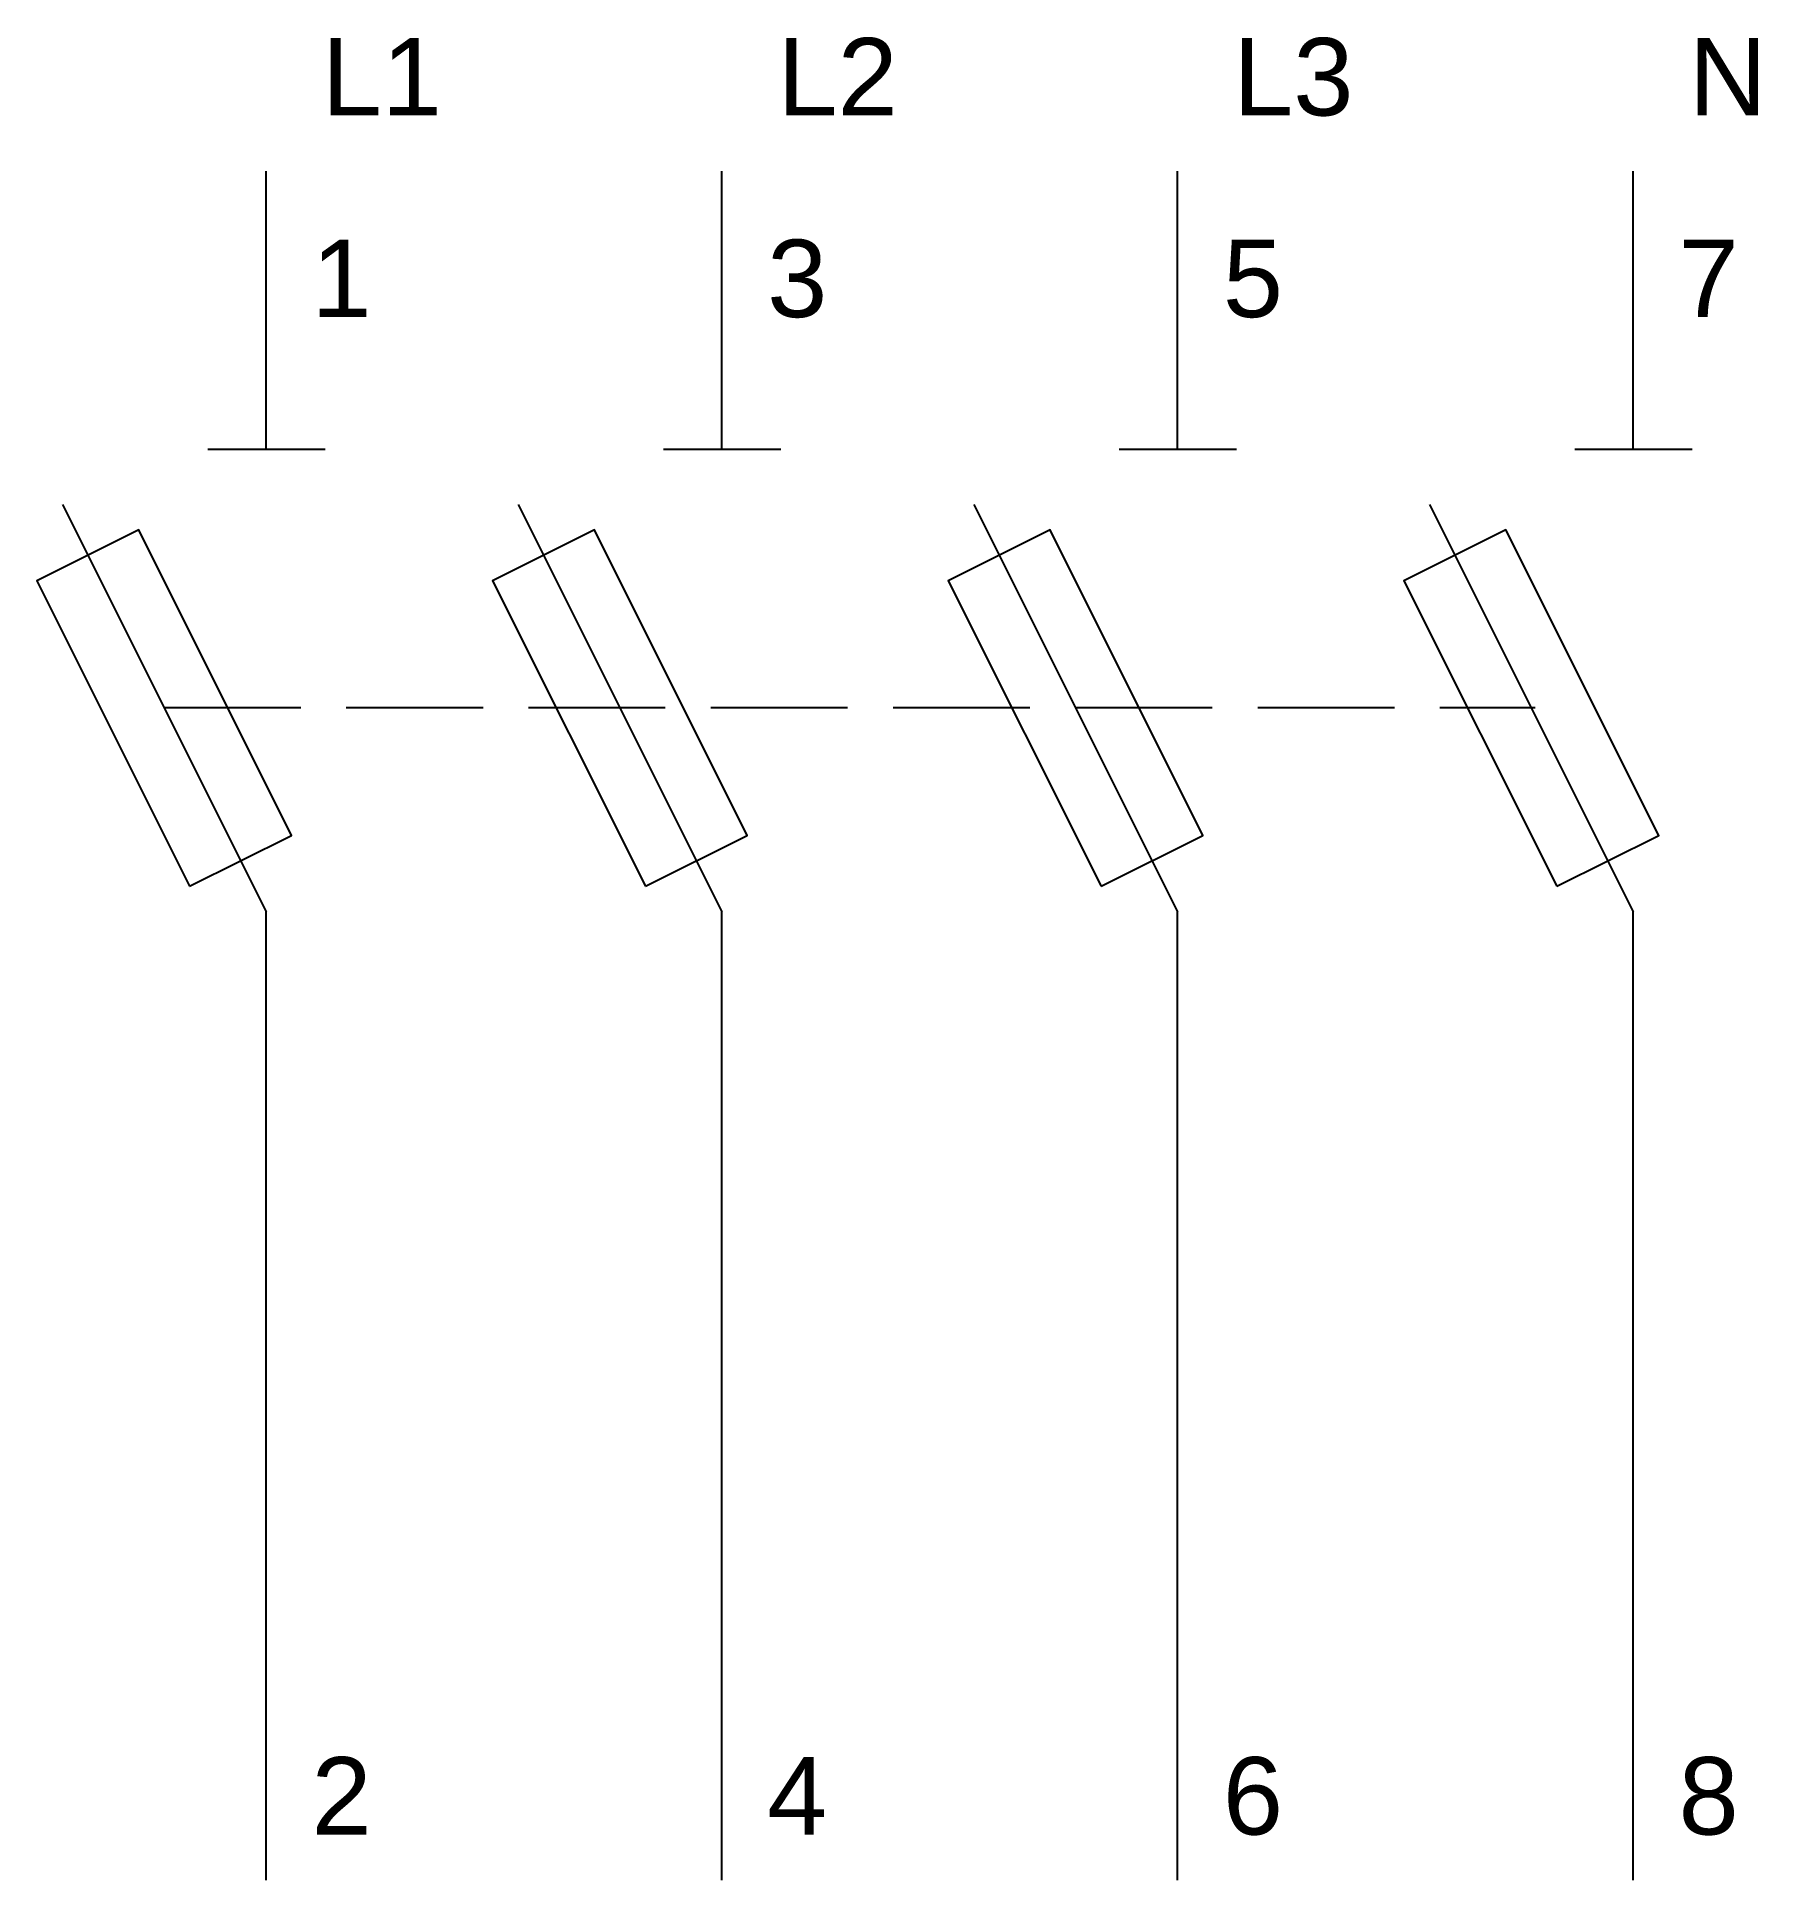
# Model space of a CAD drawing. Header units: millimetres. Extents: x -5 to 32.7, y -37.5 to 3.
import ezdxf
from ezdxf.enums import TextEntityAlignment as Align

# ---------------------------------------------------------------- set-up
doc = ezdxf.new("R2010")
doc.units = ezdxf.units.MM
doc.linetypes.add('SVG_3_1', pattern=[4, 3, -1])
doc.layers.get('0').update_dxf_attribs({"linetype": 'CONTINUOUS'})
doc.styles.add('ARIAL', font='arial.ttf')

# ---------------------------------------------------------------- blocks, each defined once
blk = doc.blocks.new('291_E_LV_MLD_IEC60617_fuse_switch_fs_4p')
at = {"true_color": 0x0000ff}
for p, q in [((0, 0), (0, -6.118)), ((10, 0), (10, -6.118)), ((20, 0), (20, -6.118)), ((30, 0), (30, -6.118)), ((-1.275, -6.098), (1.299, -6.098)), ((8.725, -6.098), (11.299, -6.098)), ((18.725, -6.098), (21.299, -6.098)), ((28.725, -6.098), (31.299, -6.098)), ((-4.466, -7.309), (0.005, -16.25)), ((5.534, -7.309), (10.005, -16.25)), ((15.534, -7.309), (20.005, -16.25)), ((25.534, -7.309), (30.005, -16.25)), ((0, -16.25), (0, -37.5)), ((10, -16.25), (10, -37.5)), ((20, -16.25), (20, -37.5)), ((30, -16.25), (30, -37.5))]:
    blk.add_line(p, q, dxfattribs=at)
at = {"linetype": 'SVG_3_1', "true_color": 0x0000ff}
blk.add_line((-2.235, -11.765), (27.856, -11.765), dxfattribs=at)
at = {"true_color": 0x0000ff}
for points in [[(-1.672, -15.691), (0.564, -14.574), (-2.789, -7.868), (-5.025, -8.985), (-1.672, -15.691)], [(8.328, -15.691), (10.564, -14.574), (7.211, -7.868), (4.975, -8.985), (8.328, -15.691)], [(18.328, -15.691), (20.564, -14.574), (17.211, -7.868), (14.975, -8.985), (18.328, -15.691)], [(28.328, -15.691), (30.564, -14.574), (27.211, -7.868), (24.975, -8.985), (28.328, -15.691)]]:
    blk.add_lwpolyline(points, close=True, dxfattribs=at)
at = {"true_color": 0x0000ff, "style": 'ARIAL'}
for s, p in [('L1', (1.225, 1.225)), ('L2', (11.225, 1.225)), ('L3', (21.225, 1.225)), ('N', (31.225, 1.225)), ('1', (1, -3.2)), ('3', (11, -3.2)), ('5', (21, -3.2)), ('7', (31, -3.2)), ('2', (1, -36.5)), ('6', (21, -36.5)), ('8', (31, -36.5)), ('4', (11, -36.5))]:
    blk.add_text(s, height=1.7, dxfattribs=at).set_placement(p)
blk.add_attdef('TAG', text='', height=2.5, dxfattribs=at).set_placement((-7.025, -2.2), align=Align.RIGHT)
at = {"color": 7, "style": 'ARIAL'}
for tag, p in [('RATED_CURRENT', (-7.025, -9)), ('BREAKING_CAPACITY', (-7.025, -12)), ('MANUFACTURER', (-7.025, -15))]:
    blk.add_attdef(tag, text='', height=1.7, dxfattribs=at).set_placement(p, align=Align.RIGHT)

msp = doc.modelspace()

# ---------------------------------------------------------------- block references
msp.add_blockref('291_E_LV_MLD_IEC60617_fuse_switch_fs_4p', (0, 0))

doc.saveas('drawing.dxf')
